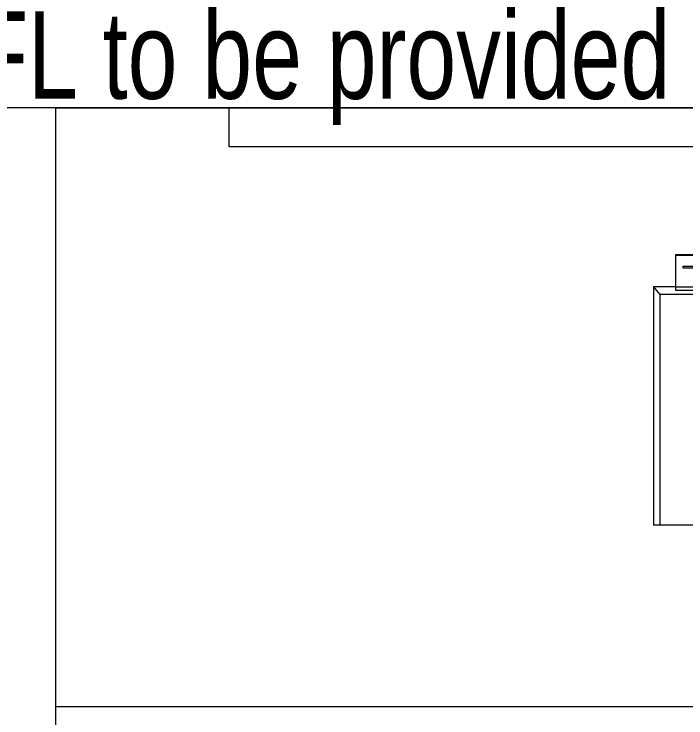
# Model space of a CAD drawing. Header units: millimetres. Extents: x 26027 to 581921, y 7230 to 233891.
# Drawn here: x 479094 to 479767, y 152224 to 152929 of the extents above; entities that cross this region are included whole.
import ezdxf

# ---------------------------------------------------------------- set-up
doc = ezdxf.new("R2010")
doc.units = ezdxf.units.MM
doc.header["$LTSCALE"] = 5
doc.layers.add('Medical Equipment and Furniture', color=163, linetype='Continuous', lineweight=0)
doc.layers.add('Walls', color=32, linetype='Continuous', lineweight=5)
doc.styles.add('X3G_ENTITY_257CFD', font='swisscl.ttf', dxfattribs={"height": 200})

# ---------------------------------------------------------------- blocks, each defined once
blk = doc.blocks.new('ITPPLT2C-P')
at = {"color": 0}
for p, q in [((0.02286, 0.03177), (0.26184, 0.03177)), ((0.03041, 0.02557), (0.02286, 0.03177)), ((0.02286, 0), (0.02286, 0.03177)), ((0.26184, -0.00959), (0.26184, 0.03177)), ((0.03041, -0.31823), (0.03041, 0.02557)), ((0.03041, 0.02557), (0.26184, 0.02557)), ((0, 0), (0, -0.22622)), ((0.02518, 0), (0, 0)), ((0.01395, 0), (0.01395, -0.22622)), ((0.02518, 0), (0.01395, 0)), ((0.02518, -0.22622), (0.02518, 0)), ((0.0401, -0.27688), (0.0401, -0.00959)), ((0.3, -0.00959), (0.0401, -0.00959)), ((0.22741, -0.02218), (0.22741, -0.00959)), ((0.3, -0.27688), (0.3, -0.00959)), ((0.09395, -0.2515), (0.09395, -0.02218)), ((0.09395, -0.02218), (0.22741, -0.02218)), ((0.13211, -0.2515), (0.13211, -0.02218)), ((0.18945, -0.2515), (0.18945, -0.02218)), ((0.20824, -0.2515), (0.20824, -0.02218)), ((-0.0091, -0.22622), (0.02673, -0.22622)), ((-0.0091, -0.30235), (-0.0091, -0.22622)), ((-0.00872, -0.22622), (0.02363, -0.22622)), ((-0.00872, -0.30235), (-0.00872, -0.22622)), ((0, -0.22622), (0.02518, -0.22622)), ((0.01395, -0.22622), (0.02518, -0.22622)), ((0.02363, -0.22622), (0.02363, -0.30235)), ((0.02673, -0.22622), (0.02673, -0.30235)), ((0.00232, -0.24947), (0.00232, -0.23339)), ((0.00232, -0.23339), (0.00446, -0.23339)), ((0.00446, -0.23339), (0.00446, -0.24947)), ((0.00446, -0.24947), (0.00232, -0.24947)), ((0.22741, -0.2515), (0.09395, -0.2515)), ((0.22741, -0.27688), (0.22741, -0.2515)), ((0.00232, -0.27213), (0.00232, -0.25625)), ((0.00232, -0.25625), (0.00446, -0.25625)), ((0.00446, -0.25625), (0.00446, -0.27213)), ((0.13947, -0.2575), (0.19003, -0.2575)), ((0.13947, -0.26409), (0.13947, -0.2575)), ((0.19003, -0.2575), (0.19003, -0.26409)), ((0.09472, -0.2701), (0.09472, -0.26409)), ((0.09472, -0.26409), (0.13947, -0.26409)), ((0.19003, -0.26409), (0.14567, -0.26409)), ((0.14567, -0.26409), (0.14567, -0.2701)), ((0.00446, -0.27213), (0.00232, -0.27213)), ((0.14567, -0.2701), (0.09472, -0.2701)), ((0.00232, -0.29499), (0.00232, -0.2793)), ((0.00232, -0.2793), (0.00446, -0.2793)), ((0.00446, -0.2793), (0.00446, -0.29499)), ((0.3, -0.27688), (0.0401, -0.27688)), ((0.26184, -0.27688), (0.26184, -0.32462)), ((0.00446, -0.29499), (0.00232, -0.29499)), ((0.02673, -0.30235), (-0.0091, -0.30235)), ((0.02363, -0.30235), (-0.00872, -0.30235)), ((0.02286, -0.32462), (0.02286, -0.30235)), ((0.03041, -0.31823), (0.02286, -0.32462)), ((0.03041, -0.31823), (0.26184, -0.31823)), ((0.02286, -0.32462), (0.26184, -0.32462))]:
    blk.add_line(p, q, dxfattribs=at)
blk = doc.blocks.new('GF21043-P')
at = {"color": 0}
for p, q in [((0.8, 0), (0.8, 0.75)), ((-0.8, 0), (0.8, 0))]:
    blk.add_line(p, q, dxfattribs=at)

msp = doc.modelspace()

# ---------------------------------------------------------------- linework, layer by layer
at = {"layer": 'Medical Equipment and Furniture', "elevation": 2.36}
msp.add_lwpolyline([(479135.81, 152835.27), (480165.81, 152835.27), (480165.81, 152235.27), (479135.81, 152235.27)], close=True, dxfattribs=at)
msp.add_lwpolyline([(479309.35, 152796.18), (479309.35, 152835.27), (479934.48, 152835.27), (479934.48, 152796.18), (479309.35, 152796.18)], dxfattribs=at)
at = {"layer": 'Walls'}
msp.add_line((480165.81, 152835.27, 2.36), (475215.81, 152835.27, 2.36), dxfattribs=at)

# ---------------------------------------------------------------- block references
at = {"layer": 'Medical Equipment and Furniture', "extrusion": (-1.19919e-18, 8.17187e-07, 1), "xscale": 1000.000000000002, "yscale": 1000.000000000002, "zscale": 1000.000000000002, "rotation": 90}
msp.add_blockref('GF21043-P', (479135.81, 152035.27, 2.49), dxfattribs=at)
at = {"layer": 'Medical Equipment and Furniture', "extrusion": (8.17187e-07, 1.1991e-18, -1), "xscale": -1000.000000000005, "yscale": 1000.000000000005, "zscale": 1000.000000000002, "rotation": 90}
msp.add_blockref('ITPPLT2C-P', (-480059.11, 152679.15, -1.98), dxfattribs=at)

# ---------------------------------------------------------------- texts
at = {"layer": 'Medical Equipment and Furniture', "color": 1, "insert": (478918.81, 152931.87, 2.36), "char_height": 87.4731, "width": 3260.5371, "attachment_point": 2, "style": 'X3G_ENTITY_257CFD'}
msp.add_mtext('06 is wall mounted. Distance from FFL to be provided by supplier', dxfattribs=at)

doc.saveas('drawing.dxf')
